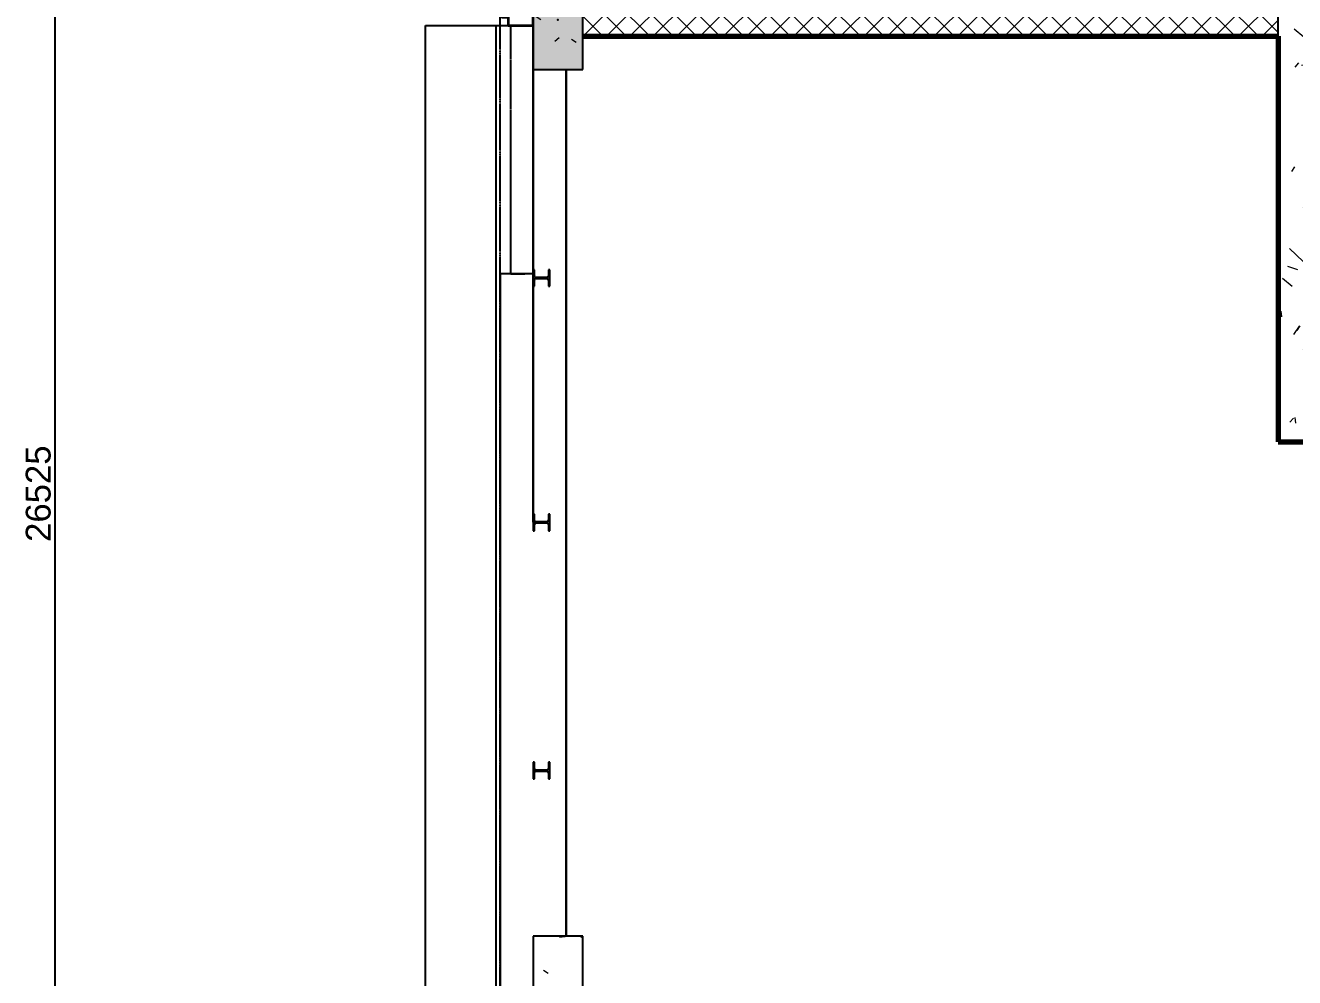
# Model space of a CAD drawing. Header units: millimetres. Extents: x -4391136 to -1798569, y -886572 to -291056.
# Drawn here: x -2743010 to -2735343, y -512834 to -507083 of the extents above; entities that cross this region are included whole.
import ezdxf
from ezdxf.enums import TextEntityAlignment as Align

# ---------------------------------------------------------------- set-up
doc = ezdxf.new("R2010")
doc.units = ezdxf.units.MM
for name, pattern in [('CENTER', [50.800000000000004, 31.75, -6.35, 6.35, -6.35]), ('TA_GL_000.70000', [1.925, 0.7, -0.175, 0.175, -0.175, 0.7]), ('Xref-C-1-PP17-AR-2214-01-B$0$DPA_Grid _ Level 100', [10, 5.5, -1.6, 1.3, -1.6]), ('Xref-C-1-PP17-AR-2214-01-B$0$Hidden', [7.143800000000001, 4.7625, -2.3813])]:
    doc.linetypes.add(name, pattern=pattern)
doc.layers.add('000 - 0_HIDE_OBJ_FRAMING_DEF_DIMS', color=7, linetype='Continuous', plot=False)
for name, color, linetype in [('000 - 0_SYM_DWG_GRID-BUBBLE_MAIN_COLOR_1', 7, 'Continuous'), ('000 - 0_SYM_DWG_GRIDLINE_MAIN_COLOR_251', 7, 'Continuous'), ('000 - CONCRETE_COL_HATCH_', 7, 'Continuous'), ('000 - EXISTING_COLUMN_CUT_COLOR_5', 7, 'Continuous'), ('000 - EXISTING_CONCRETE_CUT_COLOR_5', 7, 'Continuous'), ('000 - GRID', 7, 'CENTER'), ('_PP-Dim', 7, 'Continuous'), ('Xref-C-1-PP17-AR-2214-01-B$0$A-COLS', 7, 'Continuous'), ('Xref-C-1-PP17-AR-2214-01-B$0$A-COLS-E', 7, 'Continuous'), ('Xref-C-1-PP17-AR-2214-01-B$0$A-DETL-MBND', 7, 'Xref-C-1-PP17-AR-2214-01-B$0$Hidden'), ('Xref-C-1-PP17-AR-2214-01-B$0$A-FLOR-E', 7, 'Continuous'), ('Xref-C-1-PP17-AR-2214-01-B$0$A-GLAZ-CURT', 7, 'Continuous'), ('Xref-C-1-PP17-AR-2214-01-B$0$A-ROOF', 7, 'Continuous'), ('Xref-C-1-PP17-AR-2214-01-B$0$A-ROOF-OTLN', 7, 'Continuous'), ('Xref-C-1-PP17-AR-2214-01-B$0$A-Wall', 7, 'Continuous'), ('Xref-C-1-PP17-AR-2214-01-B$0$A-WALL-PATT', 7, 'Continuous'), ('Xref-C-1-PP17-AR-2214-01-B$0$I-WALL-E', 7, 'Continuous'), ('Xref-C-1-PP17-AR-2214-01-B$0$S-BEAM', 7, 'Continuous'), ('Xref-C-1-PP17-AR-2214-01-B$0$S-COLS', 7, 'Continuous'), ('Xref-C-1-PP17-AR-2214-01-B$0$S-COLS-E', 7, 'Continuous'), ('Xref-C-1-PP17-AR-2214-01-B$0$WALL-E', 7, 'Continuous')]:
    doc.layers.add(name, color=color, linetype=linetype)
doc.styles.add('Arial', font='arial.ttf', dxfattribs={"height": 1500})
doc.styles.add('FAMELINE_FOR_CKST', font='arial.ttf')
doc.styles.add('TA', font='', dxfattribs={"height": 4.5})
doc.styles.get('TA').set_extended_font_data('Cordia New')
doc.dimstyles.new('FAMELINE-CKST_C-C', dxfattribs={"dimtxt": 0.3, "dimasz": 0.15, "dimexe": 0.1, "dimexo": 0.1, "dimgap": 0.05, "dimtad": 1, "dimzin": 0, "dimdsep": 46, "dimtxsty": 'FAMELINE_FOR_CKST', "dimblk": 'ORIGIN', "dimblk1": 'ORIGIN', "dimblk2": 'ORIGIN', "dimsah": 1, "dimcen": 0.1, "dimdle": 0.1, "dimclrd": 7, "dimclre": 7, "dimclrt": 7, "dimadec": 0, "dimazin": 0, "dimtfac": 1, "dimtix": 1, "dimtmove": 2, "dimatfit": 3, "dimfxl": 1, "dimtolj": 1, "dimtzin": 0, "dimlwd": -1, "dimlwe": -1, "dimarcsym": 0})

# ---------------------------------------------------------------- blocks, each defined once
blk = doc.blocks.new('*U1277')
at = {"layer": '000 - 0_SYM_DWG_GRIDLINE_MAIN_COLOR_251', "color": 7, "linetype": 'ByBlock', "ltscale": 5}
blk.add_line((29.9999999999998, 0), (-560.4999999999969, 6.311186212045594e-14), dxfattribs=at)
at = {"color": 7, "style": 'TA', "flags": 1}
blk.add_attdef('LOCATION', (5.999999999999999, -6.000000000000001), '', height=4.5, rotation=270, dxfattribs=at)
at = {"layer": '000 - 0_SYM_DWG_GRID-BUBBLE_MAIN_COLOR_1', "color": 7, "style": 'Arial'}
blk.add_attdef('GRID-HEAD', text='', height=4.000000000000002, rotation=179.9999999999913, dxfattribs=at).set_placement((73.74999998541176, -3.552713678800501e-15), align=Align.MIDDLE_CENTER)
blk = doc.blocks.new('_Origin')
at = {"color": 7, "linetype": 'ByBlock', "lineweight": -2}
blk.add_line((0, 0), (-1, 0), dxfattribs=at)
blk.add_circle((0, 0), 0.5, dxfattribs=at)
blk = doc.blocks.new('*D1280')
at = {"layer": '_PP-Dim', "color": 7, "transparency": 16777216}
for p, q in [((-26525, 1050.000000000116), (-26525, 2737.500000029919)), ((-26450, 2687.500000029919), (-74.9999999999999, 2687.500000029919)), ((3.061616997868383e-15, 1050.000000000116), (1.063911906777512e-13, 2737.500000029919))]:
    blk.add_line(p, q, dxfattribs=at)
at = {"layer": 'Defpoints', "color": 7, "transparency": 16777216}
for p in [(1.033295736798828e-13, 2687.500000029919), (-26525, 1000.000000000116), (0, 1000.000000000116)]:
    blk.add_point(p, dxfattribs=at)
at = {"layer": '_PP-Dim', "color": 7, "transparency": 16777216, "xscale": 75, "yscale": 75, "zscale": 75, "rotation": 180}
blk.add_blockref('_Origin', (-26525, 2687.500000029919), dxfattribs=at)
at = {"layer": '_PP-Dim', "color": 7, "transparency": 16777216, "xscale": 75, "yscale": 75, "zscale": 75}
blk.add_blockref('_Origin', (1.033295736798828e-13, 2687.500000029919), dxfattribs=at)
at = {"layer": '_PP-Dim', "color": 7, "transparency": 16777216, "insert": (-13262.5, 2789.085948188173), "char_height": 150, "attachment_point": 5, "style": 'FAMELINE_FOR_CKST'}
blk.add_mtext('\\A1;26525', dxfattribs=at)
blk = doc.blocks.new('Xref-C-1-PP17-AR-2214-01-B$0$DPA_Curved type B - Curved Type B-V74-ENTRANCE 2 - LOWER ROOF FLOOR PLAN01-flat-3')
at = {"layer": 'Xref-C-1-PP17-AR-2214-01-B$0$A-GLAZ-CURT', "color": 7}
for p, q in [((0, -750), (0, 750)), ((0, 750), (0, -750))]:
    blk.add_line(p, q, dxfattribs=at)
blk = doc.blocks.new('Xref-C-1-PP17-AR-2214-01-B$0$DPA_Curved type A - Curved Type A-31239844-ENTRANCE 2 - LOWER ROOF FLOOR PLAN01-flat-1')
at = {"layer": 'Xref-C-1-PP17-AR-2214-01-B$0$A-GLAZ-CURT', "lineweight": 9}
h = blk.add_hatch(dxfattribs=at)
h.set_pattern_fill('ACET-2D-FP_34', angle=90, style=0, pattern_type=2)
h.set_pattern_definition([(49.99999999999999, (2739942.745000001, 506333.3970000008), (-459.0337474724126, 385.1750482020262), [76.2, -838.2]), (355, (2739942.745000001, 506333.3970000008), (65.28252745750682, 746.1827032957547), [60.96000000000002, -670.5600000000001]), (100.451, (2740003.473000001, 506328.0840000007), (-693.3830033246076, -127.8976821547151), [64.76000000000005, -712.3600000000005]), (46.18400000000002, (2739942.745000001, 506536.5970000007), (-648.57248621923, 622.3064181256742), [114.3, -1257.299999999999]), (96.63599999999998, (2740033.104, 506522.5830000007), (-1050.534318683824, -122.2199233656637), [97.14000000000117, -1068.540000000013]), (351.184, (2739942.745000001, 506536.5970000007), (172.1971373415032, 1110.274966525139), [91.44000000000007, -1005.840000000001]), (21.00000000000002, (2740044.345000001, 506485.7970000007), (-214.7433929342338, 559.4256646482162), [76.20000000000027, -838.2000000000031]), (326, (2740044.345000001, 506485.7970000007), (418.8539380654042, 620.9765000836201), [60.95999999999974, -670.559999999997]), (71.45100000000002, (2740094.883, 506451.7080000007), (-668.4524660190125, 224.2969172171013), [64.75999999999986, -712.3599999999984]), (37.50000000000001, (2739942.745000001, 506333.3970000008), (-158.7692420154775, 206.9121046213362), [33.528, -628.904, 33.528, -1320.292]), (37.50000000000001, (2739942.745000001, 506333.3970000008), (-158.7692420154775, 206.9121046213362), [-695.96, -647.192, 33.528, -639.572]), (7.499999999999995, (2739942.745000001, 506333.3970000008), (-47.30360574389218, 359.3065578758988), [33.52799999999999, -354.5839999999999, 33.52799999999999, -870.204]), (7.499999999999995, (2739942.745000001, 506333.3970000008), (-47.30360574389218, 359.3065578758988), [-421.64, -613.6639999999999, 33.52799999999999, -223.012]), (327.5, (2739716.177, 506333.3970000008), (146.1911639370438, 229.474161533996), [33.52800000000036, -220.4720000000024, -1844.04000000002]), (327.5, (2739716.177, 506333.3970000008), (146.1911639370438, 229.474161533996), [-254.0000000000028, 33.52800000000036, -758.9520000000082, -1051.560000000011]), (327.5, (2739716.177, 506333.3970000008), (146.1911639370438, 229.474161533996), [-1046.480000000011, 33.52800000000036, -1018.032000000011]), (317.5, (2739614.577000001, 506333.3970000008), (321.0978918266118, 350.4168590258025), [33.52799999999964, -296.6719999999968, 33.52799999999964, -1239.519999999987]), (317.5, (2739614.577000001, 506333.3970000008), (321.0978918266118, 350.4168590258025), [-363.7279999999961, -492.7599999999947, 33.52799999999964, -713.2319999999922])])
h.paths.add_polyline_path([(-150.000000002794, -728.9238999779336), (-150.000000002794, -750.0000000005239), (-2.793967723846436e-09, -750.0000000005239), (-2.793967723846436e-09, 749.9999999995343), (-150.000000002794, 749.9999999995343), (-150.000000002794, 700.0000000001164), (-190.0000000032596, 700.0000000001164), (-200.000000002794, 689.9999999992433), (-173.054624767974, 460.8418313420843), (-156.8637420539744, 230.6736866612919), (-151.4628356266767, -1.629814505577087e-09), (-156.8637420539744, -230.6736866644351), (-173.054624767974, -460.8418313452275), (-200.000000002794, -690.0000000023865), (-190.0000000032596, -700.0000000001746), (-150.000000002794, -700.0000000001746)])
at = {"layer": 'Xref-C-1-PP17-AR-2214-01-B$0$A-GLAZ-CURT', "color": 7, "lineweight": 35}
for p, q in [((-190, 700.0000000005821), (-200, 689.9999999997672)), ((-150, 700.0000000005821), (-190, 700.0000000005821)), ((0, 750), (-150, 750)), ((-150, 750), (-150, 700.0000000005821)), ((0, -750), (0, 750)), ((-200, -690.0000000018626), (-190, -699.999999999709)), ((-190, -699.999999999709), (-150, -699.999999999709)), ((-150, -699.999999999709), (-150, -750)), ((-150, -750), (0, -750))]:
    blk.add_line(p, q, dxfattribs=at)
blk.add_arc((-5080.220649064053, -4.656612873077393e-10), 4928.757813440439, 351.9524601037301, 8.047539896269834, dxfattribs=at)
blk = doc.blocks.new('Xref-C-1-PP17-AR-2214-01-B$0$DPA-AR_Rectangular - 300x600-29835788-ENTRANCE 2 - LOWER ROOF FLOOR PLAN01-flat-1')
at = {"layer": 'Xref-C-1-PP17-AR-2214-01-B$0$A-COLS-E', "lineweight": 9}
h = blk.add_hatch(dxfattribs=at)
h.set_pattern_fill('ACET-2D-FP_32', style=0, pattern_type=2)
h.set_pattern_definition([(49.99999999999999, (2739792.745, 507048.947), (-459.0337474724126, 385.1750482020263), [76.2, -838.2]), (355, (2739792.745, 507048.947), (65.2825274575068, 746.1827032957545), [60.96, -670.56]), (100.451, (2739853.473, 507043.634), (-693.3830033246074, -127.8976821547151), [64.76000000000003, -712.3600000000004]), (46.184, (2739792.745, 507252.1470000001), (-648.5724862192296, 622.3064181256746), [114.3, -1257.299999999999]), (96.63599999999998, (2739883.104, 507238.133), (-1050.534318683824, -122.2199233656631), [97.14000000000112, -1068.540000000012]), (351.184, (2739792.745, 507252.1470000001), (172.1971373415032, 1110.274966525139), [91.44000000000005, -1005.840000000001]), (21, (2739894.345, 507201.347), (-214.7433929342337, 559.4256646482164), [76.20000000000026, -838.2000000000029]), (326, (2739894.345, 507201.347), (418.8539380654042, 620.9765000836203), [60.95999999999972, -670.5599999999969]), (71.45100000000001, (2739944.883, 507167.258), (-668.4524660190125, 224.2969172171013), [64.75999999999985, -712.3599999999983]), (37.50000000000001, (2739792.745, 507048.947), (-158.7692420154774, 206.9121046213362), [33.528, -628.904, 33.528, -1320.292]), (37.50000000000001, (2739792.745, 507048.947), (-158.7692420154774, 206.9121046213362), [-695.96, -647.192, 33.528, -639.572]), (7.499999999999999, (2739792.745, 507048.947), (-47.30360574389223, 359.3065578758984), [33.528, -354.584, 33.528, -870.204]), (7.499999999999999, (2739792.745, 507048.947), (-47.30360574389223, 359.3065578758984), [-421.64, -613.664, 33.528, -223.012]), (327.5, (2739566.177, 507048.947), (146.1911639370438, 229.474161533996), [33.52800000000035, -220.4720000000024, 33.52800000000035, -1810.512000000019]), (327.5, (2739566.177, 507048.947), (146.1911639370438, 229.474161533996), [-287.5280000000031, -758.9520000000081, 33.52800000000035, -1018.032000000011]), (317.5, (2739464.577, 507048.947), (321.0978918266117, 350.4168590258024), [33.52799999999964, -296.6719999999968, 33.52799999999964, -1239.519999999987]), (317.5, (2739464.577, 507048.947), (321.0978918266117, 350.4168590258024), [-363.7279999999961, -492.7599999999948, 33.52799999999964, -713.2319999999924])])
h.paths.add_polyline_path([(-146.0658761691302, -300.0000000005239), (10.4625947070308, -300.0000000005239), (149.9999999967404, -300.0000000005239), (149.9999999967404, 299.9999999994761), (-150.0000000032596, 299.9999999994761), (-150.0000000032596, -300.0000000005239)])
at = {"layer": 'Xref-C-1-PP17-AR-2214-01-B$0$A-COLS', "color": 7}
for p, q in [((150, 300), (-150, 300)), ((-150, 300), (-150, -300)), ((150, -300), (150, 300)), ((-150, -300), (150, -300))]:
    blk.add_line(p, q, dxfattribs=at)
blk = doc.blocks.new('Xref-C-1-PP17-AR-2214-01-B$0$H-Wide Flange-Column - H100x100x17_2-V91-ENTRANCE 2 - LOWER ROOF FLOOR PLAN01-flat-1')
at = {"layer": 'Xref-C-1-PP17-AR-2214-01-B$0$S-COLS-E', "lineweight": 9}
h = blk.add_hatch(dxfattribs=at)
h.set_pattern_fill('ACET-2D-FP_48', angle=269.9999999999411, style=0, pattern_type=2)
h.set_pattern_definition([(44.99999999994104, (2739892.745000527, 511583.7629971809), (-251.4471713896776, 251.4471713901951), []), (44.99999999994104, (2739892.745000527, 511964.7629971809), (-251.4471713896776, 251.4471713901951), [])])
h.paths.add_polyline_path([(41.99999999720603, -50.00000000058208), (49.99999999720603, -50.00000000058208), (49.99999999720603, 49.99999999941792), (41.99999999720603, 49.99999999941792), (41.99999999720603, 12.99999999941792), (39.07106780912727, 5.928932187554892), (31.99999999720603, 2.999999999417923), (-32.00000000279397, 2.999999999476131), (-39.07106781471521, 5.9289321876131), (-42.00000000279397, 12.99999999947613), (-42.00000000279397, 49.99999999947613), (-50.00000000279397, 49.99999999953434), (-50.00000000279397, -50.00000000046566), (-42.00000000279397, -50.00000000052387), (-42.00000000279397, -13.00000000052387), (-39.07106781471521, -5.928932188660838), (-32.00000000279397, -3.000000000523869), (31.99999999720603, -3.000000000582077), (39.07106780912727, -5.928932188719045), (41.99999999720603, -13.00000000058208)])
at = {"layer": 'Xref-C-1-PP17-AR-2214-01-B$0$S-COLS', "color": 7}
for p, q in [((-42, 50.00000000005821), (-50, 50.00000000005821)), ((-50, 50.00000000005821), (-50, -49.99999999994179)), ((-42, 13.00000000005821), (-42, 50.00000000005821)), ((32, 2.999999999941792), (-32, 3.000000000058208)), ((50, 49.99999999994179), (42, 49.99999999994179)), ((42, 49.99999999994179), (42, 12.99999999994179)), ((50, -50.00000000005821), (50, 49.99999999994179)), ((-50, -49.99999999994179), (-42, -49.99999999994179)), ((-42, -49.99999999994179), (-42, -12.99999999994179)), ((-32, -2.999999999941792), (32, -3.000000000058208)), ((42, -13.00000000005821), (42, -50.00000000005821)), ((42, -50.00000000005821), (50, -50.00000000005821))]:
    blk.add_line(p, q, dxfattribs=at)
for centre, radius, start, end in [((-32, 13.00000000005821), 9.999999999999991, 180, 270), ((32, 12.99999999994179), 10.00000000000001, 270, 0), ((-32, -12.99999999994179), 10.00000000000001, 90, 180), ((32, -13.00000000005821), 9.999999999999991, 0, 90)]:
    blk.add_arc(centre, radius, start, end, dxfattribs=at)
blk = doc.blocks.new('Xref-C-1-PP17-AR-2214-01-B$0$H-Wide Flange-Column - H100x100x17_2-V90-ENTRANCE 2 - LOWER ROOF FLOOR PLAN01-flat-1')
at = {"layer": 'Xref-C-1-PP17-AR-2214-01-B$0$S-COLS-E', "lineweight": 9}
h = blk.add_hatch(dxfattribs=at)
h.set_pattern_fill('ACET-2D-FP_47', angle=89.99999999993955, style=0, pattern_type=2)
h.set_pattern_definition([(44.99999999993954, (2739892.745000537, 508608.7629971096), (-251.447171389671, 251.4471713902016), []), (44.99999999993954, (2739892.745000537, 508989.7629971096), (-251.447171389671, 251.4471713902017), [])])
h.paths.add_polyline_path([(41.99999999674037, -50.00000000052387), (49.99999999674037, -50.00000000058208), (49.99999999674037, 49.99999999941792), (41.99999999674037, 49.99999999941792), (41.99999999674037, 12.99999999947613), (39.07106780866161, 5.9289321876131), (31.99999999674037, 2.999999999476131), (-32.00000000325963, 2.999999999534339), (-39.07106781518087, 5.928932187671307), (-42.00000000325963, 12.99999999953434), (-42.00000000325963, 49.99999999953434), (-50.00000000325963, 49.99999999953434), (-50.00000000325963, -50.00000000046566), (-42.00000000325963, -50.00000000046566), (-42.00000000325963, -13.00000000046566), (-39.07106781518087, -5.92893218860263), (-32.00000000325963, -3.000000000465661), (31.99999999674037, -3.000000000523869), (39.07106780866161, -5.928932188660838), (41.99999999674037, -13.00000000052387)])
at = {"layer": 'Xref-C-1-PP17-AR-2214-01-B$0$S-COLS', "color": 7}
for p, q in [((-50, 50.00000000005821), (-50, -49.99999999994179)), ((-42, 50.00000000005821), (-50, 50.00000000005821)), ((-42, 13.00000000005821), (-42, 50.00000000005821)), ((32, 2.999999999941792), (-32, 3.000000000058208)), ((50, 49.99999999994179), (42, 49.99999999994179)), ((42, 49.99999999994179), (42, 12.99999999994179)), ((50, -50.00000000005821), (50, 49.99999999994179)), ((-50, -49.99999999994179), (-42, -49.99999999994179)), ((-42, -49.99999999994179), (-42, -12.99999999994179)), ((-32, -2.999999999941792), (32, -3.000000000058208)), ((42, -13.00000000005821), (42, -50.00000000005821)), ((42, -50.00000000005821), (50, -50.00000000005821))]:
    blk.add_line(p, q, dxfattribs=at)
for centre, radius, start, end in [((-32, 13.00000000005821), 9.99999999999999, 180, 270), ((32, 12.99999999994179), 10.00000000000001, 270, 0), ((-32, -12.99999999994179), 10.00000000000001, 90, 180), ((32, -13.00000000005821), 9.99999999999999, 0, 90)]:
    blk.add_arc(centre, radius, start, end, dxfattribs=at)
blk = doc.blocks.new('Xref-C-1-PP17-AR-2214-01-B$0$H-Wide Flange-Column - H100x100x17_2-V89-ENTRANCE 2 - LOWER ROOF FLOOR PLAN01-flat-1')
at = {"layer": 'Xref-C-1-PP17-AR-2214-01-B$0$S-COLS-E', "lineweight": 9}
h = blk.add_hatch(dxfattribs=at)
h.set_pattern_fill('ACET-2D-FP_46', angle=89.99999999994053, style=0, pattern_type=2)
h.set_pattern_definition([(44.99999999994052, (2739892.74500053, 510085.1369971559), (-251.4471713896752, 251.4471713901974), []), (44.99999999994052, (2739892.74500053, 510466.1369971559), (-251.4471713896752, 251.4471713901974), [])])
h.paths.add_polyline_path([(41.99999999720603, -50.00000000058208), (49.99999999720603, -50.00000000058208), (49.99999999720603, 49.99999999941792), (41.99999999720603, 49.99999999941792), (41.99999999720603, 12.99999999941792), (39.07106780912727, 5.928932187554892), (31.99999999720603, 2.999999999417923), (-32.00000000279397, 2.999999999534339), (-39.07106781471521, 5.928932187671307), (-42.00000000279397, 12.99999999953434), (-42.00000000279397, 49.99999999953434), (-50.00000000279397, 49.99999999953434), (-50.00000000279397, -50.00000000046566), (-42.00000000279397, -50.00000000046566), (-42.00000000279397, -13.00000000046566), (-39.07106781471521, -5.92893218860263), (-32.00000000279397, -3.000000000465661), (31.99999999720603, -3.000000000582077), (39.07106780912727, -5.928932188719045), (41.99999999720603, -13.00000000058208)])
at = {"layer": 'Xref-C-1-PP17-AR-2214-01-B$0$S-COLS', "color": 7}
for p, q in [((-50, 50.00000000005821), (-50, -49.99999999994179)), ((-42, 50.00000000005821), (-50, 50.00000000005821)), ((-42, 13.00000000005821), (-42, 50.00000000005821)), ((32, 2.999999999941792), (-32, 3.000000000058208)), ((50, 49.99999999994179), (42, 49.99999999994179)), ((42, 49.99999999994179), (42, 12.99999999994179)), ((50, -50.00000000005821), (50, 49.99999999994179)), ((-50, -49.99999999994179), (-42, -49.99999999994179)), ((-42, -49.99999999994179), (-42, -12.99999999994179)), ((-32, -2.999999999941792), (32, -3.000000000058208)), ((42, -13.00000000005821), (42, -50.00000000005821)), ((42, -50.00000000005821), (50, -50.00000000005821))]:
    blk.add_line(p, q, dxfattribs=at)
for centre, radius, start, end in [((-32, 13.00000000005821), 9.99999999999999, 180, 270), ((32, 12.99999999994179), 10.00000000000001, 270, 0), ((-32, -12.99999999994179), 10.00000000000001, 90, 180), ((32, -13.00000000005821), 9.99999999999999, 0, 90)]:
    blk.add_arc(centre, radius, start, end, dxfattribs=at)
blk = doc.blocks.new('Xref-C-1-PP17-AR-2214-01-B$0$DPA_Curved type A - Curved Type A-V75-ENTRANCE 2 - LOWER ROOF FLOOR PLAN01-flat-1')
at = {"layer": 'Xref-C-1-PP17-AR-2214-01-B$0$A-GLAZ-CURT', "color": 7}
for p, q in [((-127, 750), (-135.7571315360256, 750)), ((-135.7571315360256, 750), (-127, 750)), ((0, -750), (0, 750)), ((0, 750), (0, -750))]:
    blk.add_line(p, q, dxfattribs=at)
blk = doc.blocks.new('Xref-C-1-PP17-AR-2214-01-B$0$DPA-AR_Rectangular - 300x700-29835911-ENTRANCE 2 - LOWER ROOF FLOOR PLAN01-flat-1')
at = {"layer": 'Xref-C-1-PP17-AR-2214-01-B$0$A-COLS-E', "lineweight": 9}
h = blk.add_hatch(dxfattribs=at)
h.set_pattern_fill('ACET-2D-FP_23', style=0, pattern_type=2)
h.set_pattern_definition([(49.99999999999999, (2739792.745, 512933.947), (-459.0337474724126, 385.1750482020263), [76.2, -838.2]), (355, (2739792.745, 512933.947), (65.2825274575068, 746.1827032957545), [60.96, -670.56]), (100.451, (2739853.473, 512928.634), (-693.3830033246074, -127.8976821547151), [64.76000000000003, -712.3600000000004]), (46.184, (2739792.745, 513137.1470000001), (-648.5724862192296, 622.3064181256746), [114.3, -1257.299999999999]), (96.63599999999998, (2739883.104, 513123.133), (-1050.534318683824, -122.2199233656631), [97.14000000000112, -1068.540000000012]), (351.184, (2739792.745, 513137.1470000001), (172.1971373415032, 1110.274966525139), [91.44000000000005, -1005.840000000001]), (21, (2739894.345, 513086.347), (-214.7433929342337, 559.4256646482164), [76.20000000000026, -838.2000000000029]), (326, (2739894.345, 513086.347), (418.8539380654042, 620.9765000836203), [60.95999999999972, -670.5599999999969]), (71.45100000000001, (2739944.883, 513052.258), (-668.4524660190125, 224.2969172171013), [64.75999999999985, -712.3599999999983]), (37.50000000000001, (2739792.745, 512933.947), (-158.7692420154774, 206.9121046213362), [33.528, -628.904, 33.528, -1320.292]), (37.50000000000001, (2739792.745, 512933.947), (-158.7692420154774, 206.9121046213362), [-695.96, -647.192, 33.528, -639.572]), (7.499999999999999, (2739792.745, 512933.947), (-47.30360574389223, 359.3065578758984), [33.528, -354.584, 33.528, -870.204]), (7.499999999999999, (2739792.745, 512933.947), (-47.30360574389223, 359.3065578758984), [-421.64, -613.664, 33.528, -223.012]), (327.5, (2739566.177, 512933.947), (146.1911639370438, 229.474161533996), [33.52800000000035, -220.4720000000024, 33.52800000000035, -1810.512000000019]), (327.5, (2739566.177, 512933.947), (146.1911639370438, 229.474161533996), [-287.5280000000031, -758.9520000000081, 33.52800000000035, -1018.032000000011]), (317.5, (2739464.577, 512933.947), (321.0978918266117, 350.4168590258024), [33.52799999999964, -296.6719999999968, 33.52799999999964, -1239.519999999987]), (317.5, (2739464.577, 512933.947), (321.0978918266117, 350.4168590258024), [-363.7279999999961, -492.7599999999948, 33.52799999999964, -713.2319999999924])])
h.paths.add_polyline_path([(-150.0000000032596, -350.0000000005821), (-146.0658761691302, -350.0000000005821), (149.9999999967404, -350.0000000005821), (149.9999999967404, 349.9999999994179), (-150.0000000032596, 349.9999999994179)])
at = {"layer": 'Xref-C-1-PP17-AR-2214-01-B$0$A-COLS', "color": 7}
for p, q in [((150, 350), (-150, 350)), ((-150, 350), (-150, -350)), ((150, -350), (150, 350)), ((-150, -350), (150, -350))]:
    blk.add_line(p, q, dxfattribs=at)
blk = doc.blocks.new('*U2738')
at = {"layer": '000 - CONCRETE_COL_HATCH_'}
h = blk.add_hatch(dxfattribs=at)
h.set_pattern_fill('AR-CONC', scale=0.5)
h.set_pattern_definition([(49.99999999999999, (0, 0), (3.586300913003767, -0.3137606749129755), [0.375, -4.125]), (355, (0, 0), (-0.693756668065, 3.760960668500059), [0.3, -3.3]), (100.45144446, (0.298858405, -0.02614672), (2.89254423363556, 3.447199954843147), [0.3187009599999999, -3.505710559999999]), (46.18420000000001, (0, 1), (5.336206653357862, -0.8275964039653827), [0.5625, -6.1875]), (96.63563549, (0.444683725, 0.931033465), (4.673309728371142, 4.870593003872752), [0.47805171, -5.258568799999999]), (351.1841639899999, (0, 1), (4.673309725273866, 4.870593001349951), [0.45, -4.950000005]), (21, (0.5, 0.75), (2.984535260592308, -2.013094453326694), [0.375, -4.125]), (326.0000000000001, (0.5, 0.75), (1.216576659607909, 3.625750225234265), [0.3, -3.3]), (71.45144474, (0.74871127, 0.58224213), (4.201111883649856, 1.612655764031769), [0.31870095, -3.50571056]), (37.50000000000001, (0, 0), (0.06079927658645334, 1.664469269156557), [0, -3.26, 0, -3.35, 0, -3.3125]), (7.499999999999999, (0, 0), (1.315347687210743, 1.972058559411801), [0, -1.91, 0, -3.185, 0, -1.2625]), (327.5, (-1.115, 0), (2.669112180862045, -0.1127743586718988), [0, -1.25, 0, -3.9, 0, -5.175]), (317.5, (-1.615, 0), (2.915930846711931, 0.5005249116615886), [0, -1.625, 0, -2.59, 0, -3.675])])
h.paths.add_polyline_path([(-300.0000000002328, -150.0000000016303), (300.0000000002328, -150.0000000016303), (300.0000000002328, 150.0000000016294), (-300.0000000002328, 150.0000000016294)])
at = {"color": 7}
blk.add_point((0, -4.547473508864641e-13), dxfattribs=at)
at = {"layer": '000 - EXISTING_COLUMN_CUT_COLOR_5', "color": 7}
blk.add_lwpolyline([(-300.0000000002328, -150.0000000016303), (300.0000000002328, -150.0000000016303), (300.0000000002328, 150.0000000016294), (-300.0000000002328, 150.0000000016294)], close=True, dxfattribs=at)
blk = doc.blocks.new('W-1-PP17-ENT2_REV00_20260526-152612_EX_LOPF-1')
at = {"layer": 'Xref-C-1-PP17-AR-2214-01-B$0$A-WALL-PATT', "lineweight": 9}
h = blk.add_hatch(dxfattribs=at)
h.set_pattern_fill('ACET-2D-FP_25', angle=-89.99999999999999, style=0, pattern_type=2)
h.set_pattern_definition([(315, (496648.9466707949, -2740142.744708746), (70.71067811865474, 70.71067811865478), []), (45, (496648.9466707949, -2740142.744708746), (-70.71067811865478, 70.71067811865474), [])])
h.paths.add_polyline_path([(-10300.00000000233, -499.9999999954016), (-10500.00000000233, -499.9999999954016), (-10500.00000000233, -4699.999999995867), (-10300.00000000233, -4699.999999995867)])
h = blk.add_hatch(dxfattribs=at)
h.set_pattern_fill('ACET-2D-FP_12', angle=-40.00000000001929, style=0, pattern_type=2)
h.set_pattern_definition([(49.99999999998066, (-8394.749623530079, -4899.999786735105), (-459.033747442358, 385.1750481771305), [76.19999999489092, -838.1999999438001]), (354.9999999999807, (-8394.749623530079, -4899.999786735105), (65.28252746094925, 746.1827033320443), [60.95999999902279, -670.5599999892506]), (100.4509999999806, (-8334.02212549001, -4905.312642071454), (-693.3830033237465, -127.8976821540858), [64.760000009727, -712.360000106997]), (46.18399999998068, (-8394.75019914424, -4696.799605079985), (-648.5724861597413, 622.3064180691725), [114.2999999805889, -1257.299999786477]), (96.63599999998067, (-8304.39000949217, -4710.813687962538), (-1050.53431868169, -122.2199233649302), [97.13999998684996, -1068.539999855349]), (351.1839999999806, (-8394.75019914424, -4696.799605079985), (172.1971373298435, 1110.274966447614), [91.43999999912084, -1005.839999990329]), (20.99999999998068, (-8293.150094295852, -4747.599906405958), (-214.7433929590627, 559.4256647136064), [76.20000000503082, -838.200000055339]), (325.9999999999807, (-8293.150094295852, -4747.599906405958), (418.8539380778092, 620.9765001013877), [60.9599999951956, -670.5599999471516]), (71.45099999998068, (-8242.61204123823, -4781.688312839309), (-668.4524659854361, 224.2969172061419), [64.75999999221385, -712.3599999143522]), (37.49999999998067, (-8394.749623530079, -4899.999786735105), (-158.7692420319073, 206.91210464295), [33.52799999703571, -628.9039999443971, 33.52799999703571, -1320.29199988327]), (37.49999999998067, (-8394.749623530079, -4899.999786735105), (-158.7692420319073, 206.91210464295), [-695.9599999384686, -647.1919999427803, 33.52799999703571, -639.571999943454]), (7.499999999980671, (-8394.749623530079, -4899.999786735105), (-47.30360575212411, 359.3065579393879), [33.52799999999587, -354.5839999999563, 33.52799999999587, -870.203999999893]), (7.499999999980671, (-8394.749623530079, -4899.999786735105), (-47.30360575212411, 359.3065579393879), [-421.6399999999481, -613.6639999999245, 33.52799999999587, -223.0119999999726]), (327.4999999999807, (-8621.318079446442, -4900.000574928301), (146.1911639366298, 229.4741615331733), [33.52800000003585, -220.4720000002358, 33.52800000003585, -1810.512000001937]), (327.4999999999807, (-8621.318079446442, -4900.000574928301), (146.1911639366298, 229.4741615331733), [-287.5280000003075, -758.9520000008117, 33.52800000003585, -1018.032000001089]), (317.4999999999807, (-8722.917848880403, -4900.000479713606), (321.0978918577311, 350.4168590595947), [33.52800000457609, -296.6720000404915, 33.52800000457609, -1239.520000169177]), (317.4999999999807, (-8722.917848880403, -4900.000479713606), (321.0978918577311, 350.4168590595947), [-363.7280000496437, -492.7600000672547, 33.52800000457609, -713.2320000973459])])
h.paths.add_polyline_path([(-12950.00000000233, -4699.999999995867), (-12950.00000000233, -4899.999999996799), (-3839.500000002328, -4899.999999996799), (-3839.500000002328, -4699.999999995867)])
at = {"layer": '000 - 0_HIDE_OBJ_FRAMING_DEF_DIMS', "color": 7, "linetype": 'Xref-C-1-PP17-AR-2214-01-B$0$DPA_Grid _ Level 100'}
blk.add_line((-29475.61840735516, 4.074536263942719e-10), (7016.002662105951, 4.074536263942719e-10), dxfattribs=at)
at = {"layer": 'Xref-C-1-PP17-AR-2214-01-B$0$A-DETL-MBND', "color": 7}
blk.add_line((-13434.99999984959, -199.9999999986612), (970.0000017015263, -199.9999999986612), dxfattribs=at)
at = {"layer": 'Xref-C-1-PP17-AR-2214-01-B$0$A-FLOR-E', "color": 7}
for p, q in [((-10699.99999829894, -399.9999999986612), (-15935.00000000233, -399.9999999986612)), ((-15935.00000000233, -499.9999999986612), (-15935.00000000233, -399.9999999986612)), ((-16435.00000000233, -499.9999999986612), (-15935.00000000233, -499.9999999986612)), ((-10685.00000000186, -499.9999999986612), (-10500.00000000186, -499.9999999986612)), ((-10500.00000000186, -499.9999999986612), (-10500.00000000186, -4699.999999999593)), ((-10500.00000000186, -4699.999999999593), (-12850.00000000186, -4699.999999999593))]:
    blk.add_line(p, q, dxfattribs=at)
at = {"layer": 'Xref-C-1-PP17-AR-2214-01-B$0$A-ROOF', "color": 7}
for p, q in [((-11934.45024575666, 1.80443748831749e-09), (-23134.45024575666, 1.80443748831749e-09)), ((-11934.45024575666, -199.9999999986612), (-11934.45024575666, 1.80443748831749e-09))]:
    blk.add_line(p, q, dxfattribs=at)
at = {"layer": 'Xref-C-1-PP17-AR-2214-01-B$0$A-ROOF-OTLN', "color": 7}
for p, q in [((-23584.45024575619, 450.0000000013388), (-10434.45024575666, 450.0000000013388)), ((-10434.45024575666, 450.0000000013388), (-10434.45024575666, -64.24286846263567)), ((-10434.45024575666, 24.75711360614514), (-23159.207359361, 24.75711360614514)), ((-11934.45024575666, -64.24286846263567), (-11886.45024590939, -64.24286846263567)), ((-11884.45024590893, -64.24286846263567), (-11843.73944818089, -64.24286846263567)), ((-11841.36946365191, -64.24286846263567), (-11768.73944816366, -64.24286846263567)), ((-11766.36946363468, -64.24286846263567), (-11693.73944814689, -64.24286846263567)), ((-11691.36946361791, -64.24286846263567), (-11618.73944813013, -64.24286846263567)), ((-11616.36946360115, -64.24286846263567), (-11543.7394481129, -64.24286846263567)), ((-11541.36946358392, -64.24286846263567), (-11468.73944809614, -64.24286846263567)), ((-11466.36946356716, -64.24286846263567), (-11393.73944807891, -64.24286846263567)), ((-11391.36946355039, -64.24286846263567), (-11318.73944806214, -64.24286846263567)), ((-11316.36946353316, -64.24286846263567), (-11243.73944804538, -64.24286846263567)), ((-11241.3694635164, -64.24286846263567), (-11168.73944802815, -64.24286846263567)), ((-11166.36946349964, -64.24286846263567), (-11093.73944801139, -64.24286846263567)), ((-11091.36946348241, -64.24286846263567), (-11018.73944799462, -64.24286846263567)), ((-11016.36946346564, -64.24286846263567), (-10943.73944797739, -64.24286846263567)), ((-10941.36946344888, -64.24286846263567), (-10868.73944796063, -64.24286846263567)), ((-10866.36946343165, -64.24286846263567), (-10793.73944794387, -64.24286846263567)), ((-10791.36946341489, -64.24286846263567), (-10719.11769310106, -64.24286846263567)), ((-10716.36946339812, -64.24286846263567), (-10643.73944790987, -64.24286846263567)), ((-10641.36946338089, -64.24286846263567), (-10568.73944789311, -64.24286846263567)), ((-10566.24591941759, -64.24286846263567), (-10493.73944787588, -64.24286846263567)), ((-10491.3694633469, -64.24286846263567), (-10484.45024590939, -64.24286846263567)), ((-10482.45024590893, -64.24286846263567), (-10434.45024575666, -64.24286846263567))]:
    blk.add_line(p, q, dxfattribs=at)
at = {"layer": 'Xref-C-1-PP17-AR-2214-01-B$0$A-Wall', "color": 7, "lineweight": 70}
for p, q in [((-10500.00000000186, -499.9999999986612), (-10500.00000000186, -4699.999999999593)), ((-12950.00000000186, -4699.999999999593), (-12950.00000000186, -4899.999999999593)), ((-10500.00000000186, -4699.999999999593), (-12950.00000000186, -4699.999999999593))]:
    blk.add_line(p, q, dxfattribs=at)
at = {"layer": 'Xref-C-1-PP17-AR-2214-01-B$0$A-Wall', "color": 7, "lineweight": 9}
blk.add_line((-10500.00000000186, -4699.999999999593), (-10300.00000000186, -4699.999999999593), dxfattribs=at)
at = {"layer": 'Xref-C-1-PP17-AR-2214-01-B$0$I-WALL-E', "color": 7}
blk.add_line((-11934.45024575666, -64.24286846263567), (-11934.45024575666, -149.9999999981956), dxfattribs=at)
at = {"layer": 'Xref-C-1-PP17-AR-2214-01-B$0$S-BEAM', "color": 7}
blk.add_line((-10599.99999829847, -4699.999999999593), (-12850.00000000233, -4699.999999999593), dxfattribs=at)
at = {"layer": 'Xref-C-1-PP17-AR-2214-01-B$0$WALL-E', "color": 7}
for p, q in [((-13234.45024575666, -200.0176397855976), (-13434.45024575666, -200.0176397855976)), ((-15934.99999829894, -399.9999999986612), (-10699.99999829894, -399.9999999986612)), ((-10500.00000000186, -499.9999999986612), (-10500.00000000186, -4699.999999999593)), ((-10500.00000000186, -4699.999999999593), (-10300.00000000186, -4699.999999999593))]:
    blk.add_line(p, q, dxfattribs=at)
at = {"color": 7, "rotation": 270}
for name, p in [('Xref-C-1-PP17-AR-2214-01-B$0$DPA_Curved type A - Curved Type A-31239844-ENTRANCE 2 - LOWER ROOF FLOOR PLAN01-flat-1', (-9684.450245756656, -199.9999999986612)), ('Xref-C-1-PP17-AR-2214-01-B$0$DPA_Curved type A - Curved Type A-V75-ENTRANCE 2 - LOWER ROOF FLOOR PLAN01-flat-1', (-11184.99999969732, -199.9999999986612)), ('Xref-C-1-PP17-AR-2214-01-B$0$DPA-AR_Rectangular - 300x700-29835911-ENTRANCE 2 - LOWER ROOF FLOOR PLAN01-flat-1', (-16284.99999829894, -349.9999999986612)), ('Xref-C-1-PP17-AR-2214-01-B$0$H-Wide Flange-Column - H100x100x17_2-V91-ENTRANCE 2 - LOWER ROOF FLOOR PLAN01-flat-1', (-14934.81650918862, -249.9999999977299)), ('Xref-C-1-PP17-AR-2214-01-B$0$H-Wide Flange-Column - H100x100x17_2-V89-ENTRANCE 2 - LOWER ROOF FLOOR PLAN01-flat-1', (-13436.19005591981, -249.9999999977299)), ('Xref-C-1-PP17-AR-2214-01-B$0$DPA_Curved type B - Curved Type B-V74-ENTRANCE 2 - LOWER ROOF FLOOR PLAN01-flat-3', (-12684.99999984959, -199.9999999986612)), ('Xref-C-1-PP17-AR-2214-01-B$0$H-Wide Flange-Column - H100x100x17_2-V90-ENTRANCE 2 - LOWER ROOF FLOOR PLAN01-flat-1', (-11959.81650903635, -249.9999999986612)), ('Xref-C-1-PP17-AR-2214-01-B$0$DPA-AR_Rectangular - 300x600-29835788-ENTRANCE 2 - LOWER ROOF FLOOR PLAN01-flat-1', (-10399.99999829894, -349.9999999986612))]:
    blk.add_blockref(name, p, dxfattribs=at)
at = {"layer": '000 - EXISTING_CONCRETE_CUT_COLOR_5', "color": 7}
blk.add_blockref('*U2738', (-10399.99999829894, -349.9999999970314), dxfattribs=at)
blk = doc.blocks.new('W-1-PP17-ENT2_REV00_20260526-152343_LOPF_MAIN_DIMS')
at = {"layer": '000 - GRID', "color": 7, "linetype": 'TA_GL_000.70000', "xscale": 50.00000000000036, "yscale": 50.00000000000036, "zscale": 50.00000000000036, "rotation": 180}
blk.add_blockref('*U1277', (-26525, 5.820766091346741e-11), dxfattribs=at)
at = {"layer": '_PP-Dim', "color": 7}
dim = blk.add_linear_dim(base=(1.033295736798828e-13, 2687.500000029919), p1=(-26525, 1000.000000000116), p2=(0, 1000.000000000116), angle=180, dimstyle='FAMELINE-CKST_C-C', override={"dimscale": 500, "dimdec": 0, "dimlfac": 1, "dimclrd": 7, "dimclre": 7, "dimclrt": 7}, dxfattribs=at)
dim.commit()
dim.dimension.update_dxf_attribs({"geometry": '*D1280', "text_midpoint": (-13262.5, 2789.085948188173)})

msp = doc.modelspace()

# ---------------------------------------------------------------- block references
at = {"layer": '_PP-Dim', "color": 7, "rotation": 90}
msp.add_blockref('W-1-PP17-ENT2_REV00_20260526-152343_LOPF_MAIN_DIMS', (-2740142.744708746, -496648.9466707953), dxfattribs=at)

# ---------------------------------------------------------------- next in the draw order: block references
msp.add_blockref('W-1-PP17-ENT2_REV00_20260526-152612_EX_LOPF-1', (-2740142.744708746, -496648.9466707953), dxfattribs=at)

doc.saveas('drawing.dxf')
